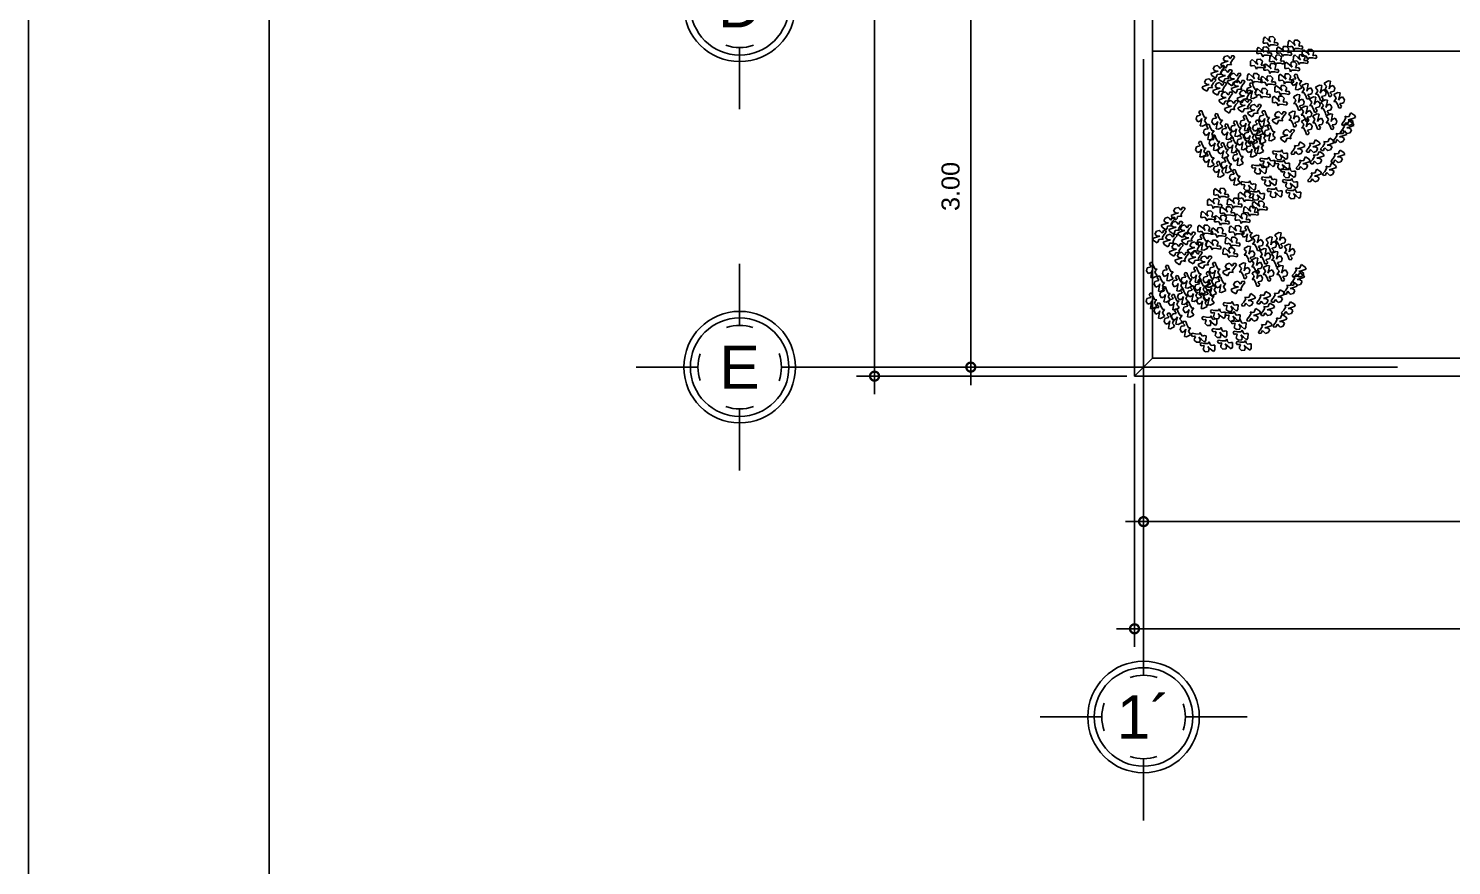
# Model space of a CAD drawing. Header units: inches. Extents: x -370 to 18, y -197 to 199.
# Drawn here: x -201.74 to -189.93, y 178.57 to 185.52 of the extents above; entities that cross this region are included whole.
import ezdxf
from ezdxf.enums import TextEntityAlignment as Align

# ---------------------------------------------------------------- set-up
doc = ezdxf.new("R2010")
doc.units = ezdxf.units.IN
doc.header["$MEASUREMENT"] = 0
doc.header["$PDMODE"] = 34
doc.header["$PDSIZE"] = 0.2
doc.linetypes.add('CENTER2', pattern=[28.575, 19.05, -3.175, 3.175, -3.175])
doc.layers.add('artefactos', color=1, linetype='Continuous')
doc.layers.add('MUEBLES', color=7, linetype='Continuous')
doc.styles.get("Standard").update_dxf_attribs({"font": 'arial.ttf'})
doc.dimstyles.new('E100', dxfattribs={"dimtxt": 0.15, "dimasz": 0.15, "dimexe": 0.15, "dimexo": 0.0625, "dimgap": 0.09, "dimtad": 1, "dimzin": 0, "dimdsep": 46, "dimtxsty": 'Standard', "dimblk": 'DOTSMALL', "dimcen": 0.09, "dimdle": 0.15, "dimclrd": 1, "dimclre": 1, "dimclrt": 2, "dimazin": 0, "dimtfac": 1, "dimtofl": 0, "dimtmove": 1, "dimatfit": 1, "dimldrblk": 'OPEN90', "dimfxl": 1, "dimtolj": 1, "dimtzin": 0, "dimarcsym": 0})

# ---------------------------------------------------------------- blocks, each defined once
blk = doc.blocks.new('BRANCHS', base_point=(1.485, 0.588))
for p, q in [((1.515, 0.652), (1.486, 0.637)), ((1.486, 0.637), (1.492, 0.625)), ((1.492, 0.625), (1.502, 0.614)), ((1.531, 0.65), (1.515, 0.652)), ((1.52, 0.596), (1.526, 0.621)), ((1.526, 0.621), (1.531, 0.65)), ((1.549, 0.62), (1.529, 0.612)), ((1.562, 0.6), (1.549, 0.62)), ((1.497, 0.601), (1.486, 0.588)), ((1.486, 0.588), (1.5, 0.588)), ((1.502, 0.614), (1.497, 0.601)), ((1.5, 0.588), (1.514, 0.563)), ((1.514, 0.563), (1.521, 0.541)), ((1.529, 0.612), (1.52, 0.596)), ((1.521, 0.541), (1.534, 0.54)), ((1.529, 0.572), (1.548, 0.576)), ((1.531, 0.565), (1.529, 0.572)), ((1.541, 0.554), (1.531, 0.565)), ((1.534, 0.54), (1.541, 0.554)), ((1.548, 0.576), (1.557, 0.579)), ((1.557, 0.579), (1.562, 0.6))]:
    blk.add_line(p, q)
blk = doc.blocks.new('A$C26DE234E')
at = {"xscale": 3, "yscale": 3, "zscale": 3}
for p, rotation in [((1.449, 3.092), 60.00000000000001), ((1.587, 3.314), 60.00000000000001), ((1.88, 3.102), 60.00000000000001), ((2.122, 3.24), 60.00000000000001), ((0.774, 2.92), 120), ((1.311, 2.825), 60.00000000000001), ((1.725, 2.917), 60.00000000000001), ((2.234, 2.926), 60.00000000000001), ((2.424, 3.037), 60.00000000000001), ((0.558, 2.708), 120), ((0.722, 2.615), 120), ((0.912, 2.541), 120), ((1.242, 2.52), 60.00000000000001), ((1.604, 2.732), 60.00000000000001), ((1.923, 2.51), 60.00000000000001), ((2.053, 2.769), 60.00000000000001), ((0.368, 2.421), 120), ((0.601, 2.338), 120), ((0.998, 2.384), 120), ((1.334, 2.388), 180), ((1.423, 2.196), 60.00000000000001), ((1.535, 2.464), 60.00000000000001), ((1.837, 2.261), 60.00000000000001), ((2.3, 2.573), 180), ((0.731, 2.135), 120), ((0.851, 1.95), 120), ((1.127, 2.172), 120), ((1.145, 1.968), 120), ((1.785, 2.03), 60.00000000000001), ((0.239, 1.787), 180), ((0.584, 1.723), 180), ((1.352, 1.867), 120), ((1.602, 1.787), 180), ((1.886, 1.71), 120), ((3.228, 1.812), 299.9999999999999), ((0.403, 1.492), 180), ((0.8, 1.501), 180), ((0.989, 1.566), 180), ((1.196, 1.686), 180), ((1.283, 1.418), 180), ((1.464, 1.584), 180), ((1.524, 1.408), 180), ((1.723, 1.473), 180), ((2.067, 1.322), 120), ((3.194, 1.637), 299.9999999999999), ((0.231, 1.122), 180), ((0.524, 1.261), 180), ((0.714, 1.094), 180), ((0.912, 1.214), 180), ((1.127, 1.279), 180), ((1.326, 1.122), 180), ((1.472, 1.196), 180), ((2.133, 1.184), 299.9999999999999), ((2.461, 1.23), 299.9999999999999), ((2.771, 1.267), 299.9999999999999), ((3.039, 1.443), 299.9999999999999), ((0.403, 0.91), 180), ((0.782, 0.78), 180), ((1.033, 0.937), 180), ((1.587, 0.929), 240), ((1.863, 1.086), 240), ((1.906, 0.873), 240), ((2.245, 0.861), 299.9999999999999), ((2.547, 0.981), 299.9999999999999), ((2.996, 1.009), 299.9999999999999), ((0.619, 0.688), 180), ((0.964, 0.512), 180), ((1.406, 0.781), 240), ((2.036, 0.698), 240), ((2.495, 0.593), 299.9999999999999), ((2.814, 0.731), 299.9999999999999), ((1.173, 0.42), 240), ((1.622, 0.522), 240), ((1.743, 0.273), 240), ((2.079, 0.467), 240), ((2.148, 0.245), 240), ((1.363, 0.217), 240)]:
    blk.add_blockref('BRANCHS', p, dxfattribs=dict(at, rotation=rotation))
for p in [(2.297, 2.326), (2.59, 2.289), (2.78, 2.382), (2.116, 2.086), (2.461, 2.04), (2.711, 1.975), (2.987, 2.132), (2.012, 1.726), (2.28, 1.837), (2.53, 1.67), (2.823, 1.67), (2.288, 1.559)]:
    blk.add_blockref('BRANCHS', p, dxfattribs=at)
blk = doc.blocks.new('EJE NORTE NUEVO')
at = {"color": 8}
for p, q in [((0, 3.252), (0, 3.764)), ((-0.347, 2.905), (-0.859, 2.905)), ((0.347, 2.905), (0.859, 2.905))]:
    blk.add_line(p, q, dxfattribs=at)
at = {"color": 2, "linetype": 'CENTER2'}
blk.add_line((0, 2.558), (0, -2.558), dxfattribs=at)
at = {"color": 8}
blk.add_circle((0, 2.905), 0.463, dxfattribs=at)
at = {"color": 4}
blk.add_circle((0, 2.905), 0.409, dxfattribs=at)
at = {"color": 8}
for start, end in [(71.4161, 108.5839), (160.6993, 199.2784), (341.7694, 18.2529), (251.0526, 288.9474)]:
    blk.add_arc((0, 2.905), 0.347, start, end, dxfattribs=at)
at = {"color": 4}
blk.add_attdef('A', text='', height=0.358, dxfattribs=at).set_placement((0, 2.905), align=Align.MIDDLE_CENTER)
blk = doc.blocks.new('_DotSmall')
at = {"color": 0, "linetype": 'ByBlock', "const_width": 0.5}
blk.add_lwpolyline([(-0.0625, 0, 1), (0.0625, 0, 1)], format="xyb", close=True, dxfattribs=at)
blk = doc.blocks.new('*D739')
at = {"color": 1, "lineweight": -2, "transparency": 16777216}
for p, q in [((-193.918, 185.854), (-193.918, 182.554)), ((-192.621, 185.704), (-194.068, 185.704)), ((-192.621, 182.704), (-194.068, 182.704))]:
    blk.add_line(p, q, dxfattribs=at)
at = {"layer": 'DEFPOINTS', "color": 0, "transparency": 16777216}
for p in [(-192.558, 185.704), (-193.918, 182.704), (-192.558, 182.704)]:
    blk.add_point(p, dxfattribs=at)
at = {"color": 1, "lineweight": -2, "transparency": 16777216, "xscale": 0.15, "yscale": 0.15, "zscale": 0.15}
for p, rotation in [((-193.918, 185.704), 90), ((-193.918, 182.704), 270)]:
    blk.add_blockref('_DotSmall', p, dxfattribs=dict(at, rotation=rotation))
at = {"color": 2, "transparency": 16777216, "insert": (-194.085, 184.204), "char_height": 0.15, "attachment_point": 5, "rotation": 90}
blk.add_mtext('\\A1;3.00', dxfattribs=at)
blk = doc.blocks.new('_Open90')
at = {"color": 0, "linetype": 'ByBlock', "lineweight": -2}
for p, q in [((0, 0), (-1, 0)), ((-0.5, 0.5), (0, 0)), ((0, 0), (-0.5, -0.5))]:
    blk.add_line(p, q, dxfattribs=at)
blk = doc.blocks.new('*D740')
at = {"color": 1, "lineweight": -2, "transparency": 16777216}
for p, q in [((-194.717, 191.779), (-194.717, 182.479)), ((-192.621, 191.629), (-194.867, 191.629)), ((-192.621, 182.629), (-194.867, 182.629))]:
    blk.add_line(p, q, dxfattribs=at)
at = {"layer": 'DEFPOINTS', "color": 0, "transparency": 16777216}
for p in [(-192.558, 191.629), (-194.717, 182.629), (-192.558, 182.629)]:
    blk.add_point(p, dxfattribs=at)
at = {"color": 1, "lineweight": -2, "transparency": 16777216, "xscale": 0.15, "yscale": 0.15, "zscale": 0.15}
for p, rotation in [((-194.717, 191.629), 90), ((-194.717, 182.629), 270)]:
    blk.add_blockref('_DotSmall', p, dxfattribs=dict(at, rotation=rotation))
at = {"color": 2, "transparency": 16777216, "insert": (-194.884, 187.129), "char_height": 0.15, "attachment_point": 5, "rotation": 90}
blk.add_mtext('\\A1;9.00', dxfattribs=at)
blk = doc.blocks.new('*D741')
at = {"color": 1, "lineweight": -2, "transparency": 16777216}
for p, q in [((-192.483, 182.566), (-192.483, 181.271)), ((-185.086, 182.566), (-185.086, 181.271)), ((-192.633, 181.421), (-184.936, 181.421))]:
    blk.add_line(p, q, dxfattribs=at)
at = {"layer": 'DEFPOINTS', "color": 0, "transparency": 16777216}
for p in [(-192.483, 182.629), (-185.086, 182.629), (-185.086, 181.421)]:
    blk.add_point(p, dxfattribs=at)
at = {"color": 1, "lineweight": -2, "transparency": 16777216, "xscale": 0.15, "yscale": 0.15, "zscale": 0.15, "rotation": 180}
blk.add_blockref('_DotSmall', (-192.483, 181.421), dxfattribs=at)
at = {"color": 1, "lineweight": -2, "transparency": 16777216, "xscale": 0.15, "yscale": 0.15, "zscale": 0.15}
blk.add_blockref('_DotSmall', (-185.086, 181.421), dxfattribs=at)
at = {"color": 2, "transparency": 16777216, "insert": (-188.784, 181.588), "char_height": 0.15, "attachment_point": 5}
blk.add_mtext('\\A1;7.40', dxfattribs=at)
blk = doc.blocks.new('*D713')
at = {"color": 1, "lineweight": -2, "transparency": 16777216}
for p, q in [((-174.558, 184.516), (-174.558, 180.381)), ((-192.558, 182.566), (-192.558, 180.381)), ((-192.708, 180.531), (-174.408, 180.531))]:
    blk.add_line(p, q, dxfattribs=at)
at = {"layer": 'DEFPOINTS', "color": 0, "transparency": 16777216}
for p in [(-174.558, 184.579), (-192.558, 182.629), (-174.558, 180.531)]:
    blk.add_point(p, dxfattribs=at)
at = {"color": 1, "lineweight": -2, "transparency": 16777216, "xscale": 0.15, "yscale": 0.15, "zscale": 0.15, "rotation": 180}
blk.add_blockref('_DotSmall', (-192.558, 180.531), dxfattribs=at)
at = {"color": 1, "lineweight": -2, "transparency": 16777216, "xscale": 0.15, "yscale": 0.15, "zscale": 0.15}
blk.add_blockref('_DotSmall', (-174.558, 180.531), dxfattribs=at)
at = {"color": 2, "transparency": 16777216, "insert": (-183.558, 180.698), "char_height": 0.15, "attachment_point": 5}
blk.add_mtext('\\A1;18.00', dxfattribs=at)

msp = doc.modelspace()

# ---------------------------------------------------------------- linework, layer by layer
at = {"color": 4}
for p, q in [((-192.55801, 191.62879), (-192.55801, 182.62879)), ((-192.40801, 185.62879), (-192.40801, 182.77879)), ((-192.40801, 182.77879), (-185.16082, 182.77879)), ((-192.55801, 182.62879), (-173.55801, 182.62879))]:
    msp.add_line(p, q, dxfattribs=at)
at = {"color": 8}
msp.add_line((-192.40801, 185.32879), (-186.58844, 185.32879), dxfattribs=at)
msp.add_line((-192.40801, 182.77879), (-192.55801, 182.62879))
at = {"layer": 'MUEBLES', "color": 1}
msp.add_lwpolyline([(-142.34345, 198.5134), (-142.34345, 156.4634), (-201.74345, 156.4634), (-201.74345, 198.5134)], close=True, dxfattribs=at)
at = {"layer": 'MUEBLES', "color": 6}
msp.add_lwpolyline([(-144.34345, 197.5134), (-144.34345, 157.4634), (-199.74345, 157.4634), (-199.74345, 197.5134)], close=True, dxfattribs=at)

# ---------------------------------------------------------------- block references
ref = msp.add_blockref('EJE NORTE NUEVO', (-192.93229, 185.70379), dxfattribs=dict(rotation=90))
ref.add_attrib('A', 'D', dxfattribs={"color": 4, "height": 0.35811}).set_placement((-195.83743, 185.70379), align=Align.MIDDLE_CENTER)
ref = msp.add_blockref('EJE NORTE NUEVO', (-192.48301, 182.70379), dxfattribs=dict(xscale=-1, rotation=180))
ref.add_attrib('A', '1´', dxfattribs={"color": 4, "height": 0.35811}).set_placement((-192.48301, 179.79865), align=Align.MIDDLE_CENTER)
ref = msp.add_blockref('EJE NORTE NUEVO', (-192.93229, 182.70379), dxfattribs=dict(rotation=90))
ref.add_attrib('A', 'E', dxfattribs={"color": 4, "height": 0.35811}).set_placement((-195.83743, 182.70379), align=Align.MIDDLE_CENTER)
at = {"layer": 'artefactos', "xscale": 0.3839999999999861, "yscale": 0.3839999999999861, "zscale": 0.3839999999999861}
for p in [(-192.05059, 184.09176), (-192.4616, 182.83223)]:
    msp.add_blockref('A$C26DE234E', p, dxfattribs=at)

# ---------------------------------------------------------------- dimensions: what is measured, and where the dimension line sits
for base, p1, p2, picture, middle in [((-194.71724, 182.62879), (-192.55801, 191.62879), (-192.55801, 182.62879), '*D740', (-194.88382, 187.12879)), ((-193.91802, 182.70379), (-192.55801, 185.70379), (-192.55801, 182.70379), '*D739', (-194.08465, 184.20379))]:
    dim = msp.add_linear_dim(base=base, p1=p1, p2=p2, angle=90, dimstyle='E100')
    dim.commit()
    dim.dimension.update_dxf_attribs({"geometry": picture, "text_midpoint": middle})
for base, p1, p2, picture, middle in [((-174.55801, 180.53092), (-192.55801, 182.62879), (-174.55801, 184.57879), '*D713', (-183.55801, 180.6975)), ((-185.08582, 181.42142), (-192.48301, 182.62879), (-185.08582, 182.62879), '*D741', (-188.78442, 181.588))]:
    dim = msp.add_linear_dim(base=base, p1=p1, p2=p2, dimstyle='E100')
    dim.commit()
    dim.dimension.update_dxf_attribs({"geometry": picture, "text_midpoint": middle})

doc.saveas('drawing.dxf')
